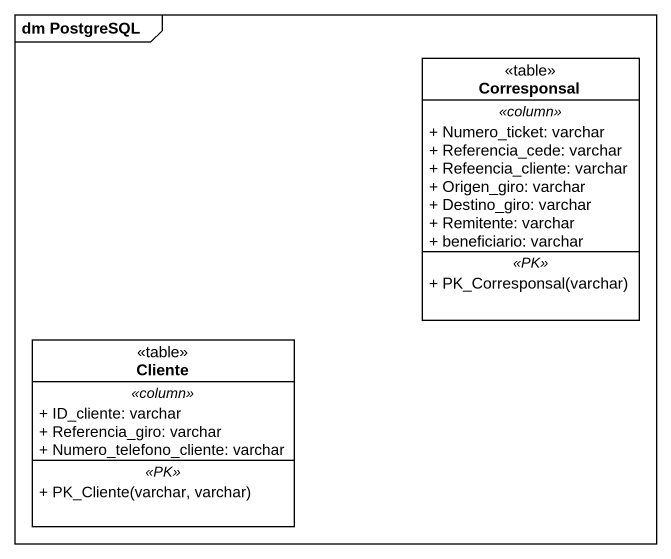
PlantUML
@startuml
mainframe dm PostgreSQL
hide circle
hide empty members
skinparam classAttributeIconSize 0
class Corresponsal <<table>> {
  .. <<column>> ..
  + Numero_ticket: varchar
  + Referencia_cede: varchar
  + Refeencia_cliente: varchar
  + Origen_giro: varchar
  + Destino_giro: varchar
  + Remitente: varchar
  + beneficiario: varchar
  .. <<PK>> ..
  + PK_Corresponsal(varchar)
}
class Cliente <<table>> {
  .. <<column>> ..
  + ID_cliente: varchar
  + Referencia_giro: varchar
  + Numero_telefono_cliente: varchar
  .. <<PK>> ..
  + PK_Cliente(varchar, varchar)
}
@enduml
